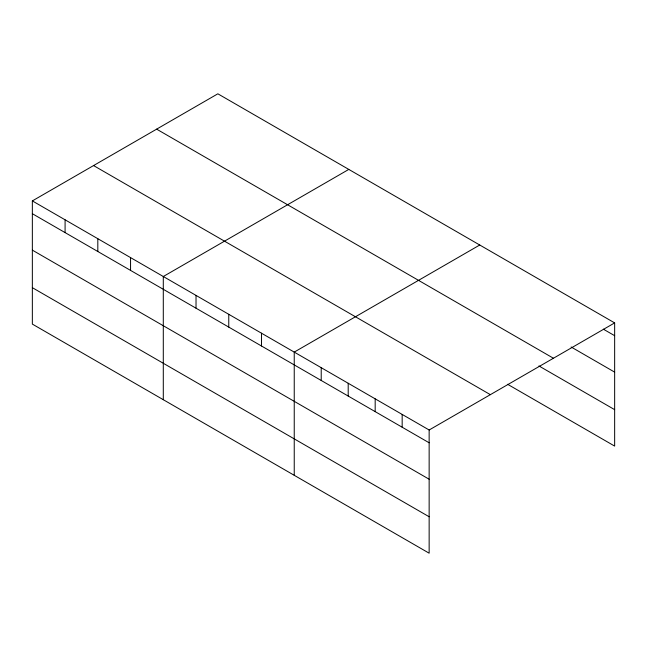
<?xml version="1.0" encoding="UTF-8"?>
<svg xmlns="http://www.w3.org/2000/svg" width="647" height="647" viewBox="0 0 647 647"><rect width="100%" height="100%" fill="white"/><g stroke="black" fill="none" stroke-linecap="round" stroke-linejoin="round"><path stroke-width="0.97" d="M507.596 384.278L614.65 446.09L614.65 322.902L217.853 93.807L32.35 200.91L32.35 324.098L429.147 553.193L429.147 429.996L32.35 200.91M348.798 169.409L163.295 276.512L163.295 399.7M479.742 245.011L294.239 352.105L294.239 475.302M429.147 429.996L614.65 322.902M603.336 329.161L614.65 335.688M571.131 346.994L614.65 372.122M156.639 129.149L553.436 358.244M538.927 365.943L614.65 409.656M93.564 165.567L490.361 394.654M32.35 213.704L429.147 442.791M32.35 250.13L429.147 479.225M32.35 287.672L429.147 516.759M402.167 414.42L402.167 427.214M375.179 398.843L375.179 411.638M348.199 383.267L348.199 396.053M321.219 367.69L321.219 380.476M261.501 333.205L261.501 345.999M228.763 314.313L228.763 327.099M196.025 295.412L196.025 308.198M130.557 257.611L130.557 270.397M97.818 238.711L97.818 251.505M65.088 219.81L65.088 232.605"/></g></svg>
